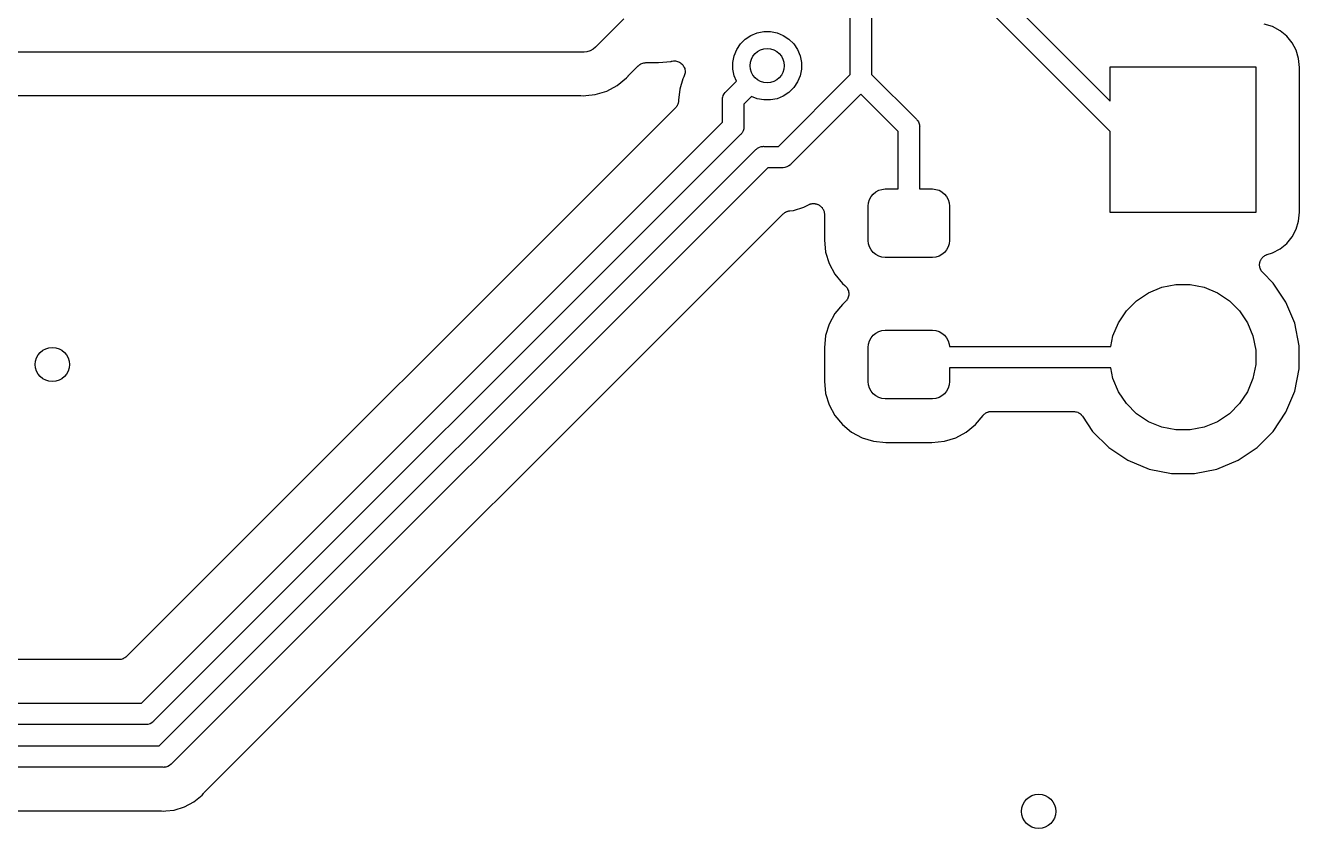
# Model space of a CAD drawing. Extents: x 103 to 213, y -152 to -90.
# Drawn here: x 164.41 to 179.29, y -142.87 to -133.49 of the extents above; entities that cross this region are included whole.
import ezdxf

# ---------------------------------------------------------------- set-up
doc = ezdxf.new("R2010")
doc.units = 0
doc.layers.add('BLACK', color=7, linetype='CONTINUOUS')

msp = doc.modelspace()

# ---------------------------------------------------------------- linework, layer by layer
at = {"layer": 'BLACK', "linetype": 'CONTINUOUS'}
for p, q in [((174.04, -134.063), (174.04, -128.15)), ((174.29, -128.15), (174.29, -134.063)), ((175.762, -133.06), (177.075, -134.373)), ((177.075, -134.727), (175.585, -133.237)), ((171.395, -133.412), (171.073, -133.734)), ((172.881, -133.606), (172.953, -133.575)), ((172.953, -133.575), (173.031, -133.56)), ((173.031, -133.56), (173.109, -133.56)), ((173.109, -133.56), (173.187, -133.575)), ((173.187, -133.575), (173.259, -133.606)), ((178.97, -133.503), (178.875, -133.474)), ((179.059, -133.551), (178.97, -133.503)), ((179.136, -133.614), (179.059, -133.551)), ((172.716, -133.771), (172.759, -133.705)), ((172.759, -133.705), (172.815, -133.649)), ((172.815, -133.649), (172.881, -133.606)), ((173.259, -133.606), (173.325, -133.649)), ((173.325, -133.649), (173.381, -133.705)), ((173.381, -133.705), (173.424, -133.771)), ((179.199, -133.691), (179.136, -133.614)), ((179.247, -133.78), (179.199, -133.691)), ((170.915, -133.8), (157.31, -133.8)), ((170.925, -133.801), (170.915, -133.8)), ((170.935, -133.8), (170.925, -133.801)), ((170.964, -133.797), (170.935, -133.8)), ((170.935, -133.8), (170.935, -133.8)), ((171.002, -133.786), (170.964, -133.797)), ((171.037, -133.767), (171.002, -133.786)), ((171.067, -133.742), (171.037, -133.767)), ((171.073, -133.734), (171.067, -133.742)), ((172.67, -133.921), (172.685, -133.843)), ((172.685, -133.843), (172.716, -133.771)), ((173.424, -133.771), (173.455, -133.843)), ((173.455, -133.843), (173.47, -133.921)), ((179.276, -133.875), (179.247, -133.78)), ((179.286, -133.981), (179.276, -133.875)), ((171.455, -134.072), (171.565, -133.961)), ((171.565, -133.961), (171.566, -133.96)), ((171.566, -133.96), (171.566, -133.96)), ((171.566, -133.96), (171.566, -133.96)), ((171.566, -133.96), (171.567, -133.96)), ((171.567, -133.96), (171.576, -133.952)), ((171.576, -133.952), (171.585, -133.945)), ((171.585, -133.945), (171.586, -133.944)), ((171.586, -133.944), (171.597, -133.939)), ((171.586, -133.944), (171.586, -133.944)), ((171.597, -133.939), (171.607, -133.933)), ((171.607, -133.933), (171.608, -133.933)), ((171.608, -133.933), (171.619, -133.929)), ((171.608, -133.933), (171.608, -133.933)), ((171.619, -133.929), (171.631, -133.926)), ((171.631, -133.926), (171.631, -133.926)), ((171.631, -133.926), (171.632, -133.926)), ((171.632, -133.926), (171.644, -133.925)), ((171.644, -133.925), (171.655, -133.924)), ((171.655, -133.924), (171.8, -133.924)), ((171.8, -133.924), (171.949, -133.909)), ((171.949, -133.909), (171.95, -133.908)), ((171.949, -133.909), (171.949, -133.909)), ((171.95, -133.908), (171.95, -133.908)), ((171.95, -133.908), (171.95, -133.908)), ((171.95, -133.908), (171.951, -133.908)), ((171.951, -133.908), (171.963, -133.906)), ((171.963, -133.906), (171.975, -133.904)), ((171.975, -133.904), (171.975, -133.904)), ((171.975, -133.904), (171.975, -133.904)), ((171.975, -133.904), (171.987, -133.904)), ((171.987, -133.904), (172, -133.904)), ((172, -133.904), (172, -133.904)), ((172, -133.904), (172, -133.904)), ((172, -133.904), (172.012, -133.907)), ((172.012, -133.907), (172.024, -133.909)), ((172.024, -133.909), (172.024, -133.909)), ((172.024, -133.909), (172.024, -133.909)), ((172.024, -133.909), (172.035, -133.914)), ((172.035, -133.914), (172.047, -133.919)), ((172.047, -133.919), (172.047, -133.919)), ((172.047, -133.919), (172.047, -133.919)), ((172.047, -133.919), (172.057, -133.926)), ((172.057, -133.926), (172.067, -133.933)), ((172.067, -133.933), (172.067, -133.933)), ((172.067, -133.933), (172.067, -133.933)), ((172.067, -133.933), (172.076, -133.941)), ((172.076, -133.941), (172.085, -133.95)), ((172.085, -133.95), (172.085, -133.95)), ((172.085, -133.95), (172.085, -133.951)), ((172.085, -133.951), (172.091, -133.961)), ((172.091, -133.961), (172.098, -133.971)), ((172.098, -133.971), (172.098, -133.971)), ((172.098, -133.971), (172.098, -133.971)), ((172.098, -133.971), (172.103, -133.982)), ((172.103, -133.982), (172.108, -133.994)), ((172.108, -133.994), (172.108, -133.994)), ((172.108, -133.994), (172.108, -133.994)), ((172.108, -133.994), (172.11, -134.006)), ((172.11, -134.006), (172.112, -134.018)), ((172.112, -134.018), (172.112, -134.018)), ((172.112, -134.018), (172.112, -134.019)), ((172.112, -134.019), (172.112, -134.031)), ((172.67, -133.999), (172.67, -133.921)), ((172.685, -134.077), (172.67, -133.999)), ((173.47, -133.999), (173.455, -134.077)), ((173.47, -133.921), (173.47, -133.999)), ((177.075, -134.373), (177.075, -133.975)), ((177.075, -133.975), (178.775, -133.975)), ((178.775, -133.975), (178.775, -135.675)), ((179.286, -135.669), (179.286, -133.981)), ((171.32, -134.192), (171.428, -134.103)), ((171.428, -134.103), (171.446, -134.081)), ((171.446, -134.081), (171.447, -134.079)), ((171.447, -134.079), (171.451, -134.076)), ((171.451, -134.076), (171.455, -134.072)), ((172.086, -134.113), (172.049, -134.233)), ((172.098, -134.09), (172.086, -134.113)), ((172.103, -134.079), (172.098, -134.09)), ((172.107, -134.068), (172.103, -134.079)), ((172.11, -134.055), (172.107, -134.067)), ((172.107, -134.067), (172.107, -134.067)), ((172.107, -134.067), (172.107, -134.068)), ((172.112, -134.043), (172.11, -134.055)), ((172.112, -134.031), (172.112, -134.043)), ((172.112, -134.043), (172.112, -134.043)), ((172.112, -134.043), (172.112, -134.043)), ((172.589, -134.264), (172.712, -134.141)), ((172.712, -134.141), (172.685, -134.077)), ((173.201, -134.902), (174.04, -134.063)), ((173.424, -134.149), (173.381, -134.215)), ((173.455, -134.077), (173.424, -134.149)), ((174.29, -134.063), (174.293, -134.066)), ((174.293, -134.066), (174.293, -134.066)), ((174.293, -134.066), (174.809, -134.582)), ((157.341, -134.308), (170.884, -134.308)), ((170.884, -134.308), (170.886, -134.308)), ((170.886, -134.308), (170.891, -134.309)), ((170.891, -134.309), (170.896, -134.309)), ((170.896, -134.309), (170.925, -134.311)), ((170.925, -134.311), (170.954, -134.309)), ((170.954, -134.309), (171.064, -134.298)), ((170.954, -134.309), (170.954, -134.309)), ((171.064, -134.298), (171.197, -134.257)), ((171.197, -134.257), (171.32, -134.192)), ((172.049, -134.233), (172.04, -134.332)), ((172.551, -134.33), (172.557, -134.309)), ((172.557, -134.309), (172.569, -134.287)), ((172.569, -134.287), (172.58, -134.273)), ((172.58, -134.273), (172.584, -134.268)), ((172.58, -134.273), (172.58, -134.273)), ((172.584, -134.268), (172.589, -134.264)), ((172.889, -134.318), (172.798, -134.409)), ((172.953, -134.345), (172.889, -134.318)), ((173.259, -134.314), (173.187, -134.345)), ((173.325, -134.271), (173.259, -134.314)), ((173.381, -134.215), (173.325, -134.271)), ((174.165, -134.292), (173.346, -135.111)), ((174.6, -134.727), (174.165, -134.292)), ((172, -134.451), (165.591, -140.86)), ((172.003, -134.447), (172, -134.451)), ((172.007, -134.443), (172.003, -134.447)), ((172.011, -134.438), (172.007, -134.443)), ((172.016, -134.432), (172.011, -134.438)), ((172.018, -134.427), (172.016, -134.432)), ((172.021, -134.423), (172.018, -134.427)), ((172.024, -134.416), (172.021, -134.423)), ((172.027, -134.41), (172.024, -134.416)), ((172.029, -134.405), (172.027, -134.41)), ((172.031, -134.4), (172.029, -134.405)), ((172.033, -134.393), (172.031, -134.4)), ((172.035, -134.387), (172.033, -134.393)), ((172.036, -134.376), (172.035, -134.381)), ((172.035, -134.381), (172.035, -134.387)), ((172.037, -134.362), (172.036, -134.369)), ((172.036, -134.369), (172.036, -134.376)), ((172.04, -134.332), (172.037, -134.36)), ((172.037, -134.36), (172.037, -134.362)), ((172.04, -134.332), (172.04, -134.332)), ((172.548, -134.357), (172.549, -134.339)), ((172.548, -134.363), (172.548, -134.357)), ((172.548, -134.621), (172.548, -134.363)), ((172.549, -134.339), (172.55, -134.332)), ((172.55, -134.332), (172.551, -134.33)), ((172.798, -134.409), (172.798, -134.667)), ((173.031, -134.36), (172.953, -134.345)), ((173.109, -134.36), (173.031, -134.36)), ((173.187, -134.345), (173.109, -134.36)), ((165.765, -141.405), (172.548, -134.621)), ((174.809, -134.582), (174.814, -134.586)), ((174.814, -134.586), (174.818, -134.591)), ((174.818, -134.591), (174.818, -134.591)), ((174.818, -134.591), (174.829, -134.605)), ((174.829, -134.605), (174.836, -134.617)), ((174.836, -134.617), (174.841, -134.627)), ((172.757, -134.766), (165.909, -141.614)), ((172.762, -134.762), (172.757, -134.766)), ((172.767, -134.756), (172.762, -134.762)), ((172.778, -134.743), (172.767, -134.756)), ((172.789, -134.721), (172.778, -134.743)), ((172.79, -134.719), (172.789, -134.721)), ((172.796, -134.698), (172.79, -134.719)), ((172.798, -134.679), (172.796, -134.698)), ((172.798, -134.667), (172.799, -134.673)), ((172.799, -134.673), (172.798, -134.679)), ((172.798, -134.679), (172.798, -134.679)), ((174.6, -135.4), (174.6, -134.727)), ((174.841, -134.627), (174.848, -134.65)), ((174.848, -134.65), (174.85, -134.669)), ((174.85, -134.669), (174.85, -134.669)), ((174.85, -134.669), (174.851, -134.675)), ((174.851, -134.675), (174.85, -134.681)), ((174.85, -134.681), (174.85, -135.4)), ((177.075, -135.675), (177.075, -134.727)), ((172.957, -134.922), (172.979, -134.911)), ((172.979, -134.911), (172.982, -134.91)), ((172.982, -134.91), (173.002, -134.904)), ((173.002, -134.904), (173.021, -134.902)), ((173.021, -134.902), (173.027, -134.901)), ((173.021, -134.902), (173.021, -134.902)), ((173.027, -134.901), (173.033, -134.902)), ((173.033, -134.902), (173.201, -134.902)), ((165.972, -141.905), (172.934, -134.943)), ((172.934, -134.943), (172.938, -134.938)), ((172.938, -134.938), (172.944, -134.933)), ((172.944, -134.933), (172.957, -134.922)), ((173.079, -135.152), (166.116, -142.114)), ((173.247, -135.152), (173.079, -135.152)), ((173.253, -135.152), (173.247, -135.152)), ((173.259, -135.152), (173.253, -135.152)), ((173.278, -135.15), (173.259, -135.152)), ((173.259, -135.152), (173.259, -135.152)), ((173.301, -135.143), (173.278, -135.15)), ((173.323, -135.131), (173.301, -135.143)), ((173.342, -135.116), (173.323, -135.131)), ((173.346, -135.111), (173.342, -135.116)), ((174.265, -135.523), (174.284, -135.489)), ((174.284, -135.489), (174.309, -135.459)), ((174.309, -135.459), (174.339, -135.434)), ((174.339, -135.434), (174.373, -135.415)), ((174.373, -135.415), (174.411, -135.404)), ((174.411, -135.404), (174.45, -135.4)), ((174.45, -135.4), (174.6, -135.4)), ((174.85, -135.4), (175, -135.4)), ((175, -135.4), (175.039, -135.404)), ((175.039, -135.404), (175.077, -135.415)), ((175.077, -135.415), (175.111, -135.434)), ((175.111, -135.434), (175.141, -135.459)), ((175.141, -135.459), (175.166, -135.489)), ((175.166, -135.489), (175.185, -135.523)), ((173.294, -135.666), (173.3, -135.663)), ((173.3, -135.663), (173.305, -135.662)), ((173.305, -135.662), (173.31, -135.66)), ((173.31, -135.66), (173.317, -135.658)), ((173.317, -135.658), (173.324, -135.656)), ((173.324, -135.656), (173.329, -135.656)), ((173.329, -135.656), (173.335, -135.655)), ((173.335, -135.655), (173.377, -135.651)), ((173.377, -135.651), (173.497, -135.614)), ((173.497, -135.614), (173.552, -135.585)), ((173.552, -135.585), (173.554, -135.584)), ((173.554, -135.584), (173.559, -135.582)), ((173.559, -135.582), (173.564, -135.579)), ((173.564, -135.579), (173.571, -135.577)), ((173.571, -135.577), (173.577, -135.575)), ((173.577, -135.575), (173.582, -135.574)), ((173.582, -135.574), (173.588, -135.572)), ((173.588, -135.572), (173.595, -135.571)), ((173.595, -135.571), (173.601, -135.57)), ((173.601, -135.57), (173.607, -135.57)), ((173.607, -135.57), (173.613, -135.57)), ((173.613, -135.57), (173.619, -135.57)), ((173.619, -135.57), (173.626, -135.571)), ((173.626, -135.571), (173.632, -135.572)), ((173.632, -135.572), (173.637, -135.572)), ((173.637, -135.572), (173.644, -135.574)), ((173.644, -135.574), (173.65, -135.576)), ((173.65, -135.576), (173.655, -135.578)), ((173.655, -135.578), (173.661, -135.58)), ((173.661, -135.58), (173.667, -135.583)), ((173.667, -135.583), (173.673, -135.585)), ((173.673, -135.585), (173.678, -135.589)), ((173.678, -135.589), (173.683, -135.592)), ((173.683, -135.592), (173.688, -135.596)), ((173.688, -135.596), (173.693, -135.599)), ((173.693, -135.599), (173.697, -135.604)), ((173.697, -135.604), (173.702, -135.607)), ((173.702, -135.607), (173.706, -135.612)), ((173.706, -135.612), (173.711, -135.617)), ((173.711, -135.617), (173.714, -135.622)), ((173.714, -135.622), (173.718, -135.627)), ((173.718, -135.627), (173.721, -135.632)), ((173.721, -135.632), (173.724, -135.638)), ((173.724, -135.638), (173.727, -135.643)), ((173.727, -135.643), (173.729, -135.648)), ((173.729, -135.648), (173.731, -135.655)), ((173.731, -135.655), (173.734, -135.661)), ((173.734, -135.661), (173.735, -135.666)), ((174.25, -135.6), (174.254, -135.561)), ((174.25, -136), (174.25, -135.6)), ((174.254, -135.561), (174.265, -135.523)), ((175.185, -135.523), (175.196, -135.561)), ((175.196, -135.561), (175.2, -135.6)), ((175.2, -135.6), (175.2, -136)), ((166.498, -142.451), (173.257, -135.691)), ((173.257, -135.691), (173.259, -135.69)), ((173.259, -135.69), (173.263, -135.687)), ((173.263, -135.687), (173.267, -135.683)), ((173.267, -135.683), (173.273, -135.679)), ((173.273, -135.679), (173.278, -135.675)), ((173.278, -135.675), (173.283, -135.672)), ((173.283, -135.672), (173.287, -135.669)), ((173.287, -135.669), (173.294, -135.666)), ((173.735, -135.666), (173.737, -135.672)), ((173.737, -135.672), (173.737, -135.679)), ((173.737, -135.679), (173.738, -135.685)), ((173.738, -135.685), (173.738, -135.691)), ((173.738, -135.691), (173.739, -135.697)), ((173.739, -135.697), (173.739, -135.994)), ((178.775, -135.675), (177.075, -135.675)), ((179.247, -135.87), (179.276, -135.775)), ((179.276, -135.775), (179.286, -135.669)), ((179.136, -136.036), (179.199, -135.959)), ((179.199, -135.959), (179.247, -135.87)), ((173.739, -135.994), (173.753, -136.139)), ((174.254, -136.039), (174.25, -136)), ((174.265, -136.077), (174.254, -136.039)), ((174.284, -136.111), (174.265, -136.077)), ((175.185, -136.077), (175.166, -136.111)), ((175.196, -136.039), (175.185, -136.077)), ((175.2, -136), (175.196, -136.039)), ((178.97, -136.147), (179.059, -136.099)), ((179.059, -136.099), (179.136, -136.036)), ((173.753, -136.139), (173.794, -136.272)), ((174.309, -136.141), (174.284, -136.111)), ((174.339, -136.166), (174.309, -136.141)), ((174.373, -136.185), (174.339, -136.166)), ((174.411, -136.196), (174.373, -136.185)), ((174.45, -136.2), (174.411, -136.196)), ((175, -136.2), (174.45, -136.2)), ((175.039, -136.196), (175, -136.2)), ((175.077, -136.185), (175.039, -136.196)), ((175.111, -136.166), (175.077, -136.185)), ((175.141, -136.141), (175.111, -136.166)), ((175.166, -136.111), (175.141, -136.141)), ((178.822, -136.261), (178.824, -136.255)), ((178.824, -136.255), (178.825, -136.249)), ((178.825, -136.249), (178.828, -136.243)), ((178.828, -136.243), (178.83, -136.237)), ((178.83, -136.237), (178.833, -136.232)), ((178.833, -136.232), (178.835, -136.226)), ((178.835, -136.226), (178.838, -136.221)), ((178.838, -136.221), (178.842, -136.215)), ((178.842, -136.215), (178.845, -136.211)), ((178.845, -136.211), (178.849, -136.206)), ((178.849, -136.206), (178.853, -136.201)), ((178.853, -136.201), (178.857, -136.196)), ((178.857, -136.196), (178.862, -136.192)), ((178.862, -136.192), (178.866, -136.188)), ((178.866, -136.188), (178.872, -136.185)), ((178.872, -136.185), (178.877, -136.18)), ((178.877, -136.18), (178.882, -136.178)), ((178.882, -136.178), (178.887, -136.174)), ((178.887, -136.174), (178.893, -136.172)), ((178.893, -136.172), (178.899, -136.169)), ((178.899, -136.169), (178.904, -136.167)), ((178.904, -136.167), (178.91, -136.165)), ((178.91, -136.165), (178.97, -136.147)), ((173.794, -136.272), (173.859, -136.395)), ((173.859, -136.395), (173.948, -136.502)), ((178.82, -136.273), (178.822, -136.267)), ((178.82, -136.279), (178.82, -136.273)), ((178.82, -136.285), (178.82, -136.279)), ((178.82, -136.292), (178.82, -136.285)), ((178.82, -136.298), (178.82, -136.292)), ((178.821, -136.304), (178.82, -136.298)), ((178.822, -136.31), (178.821, -136.304)), ((178.822, -136.267), (178.822, -136.261)), ((178.824, -136.316), (178.822, -136.31)), ((178.825, -136.323), (178.824, -136.316)), ((178.827, -136.328), (178.825, -136.323)), ((178.829, -136.334), (178.827, -136.328)), ((178.832, -136.339), (178.829, -136.334)), ((178.834, -136.345), (178.832, -136.339)), ((178.837, -136.35), (178.834, -136.345)), ((178.84, -136.356), (178.837, -136.35)), ((178.844, -136.361), (178.84, -136.356)), ((178.848, -136.366), (178.844, -136.361)), ((178.852, -136.37), (178.848, -136.366)), ((178.856, -136.375), (178.852, -136.37)), ((178.857, -136.376), (178.856, -136.375)), ((178.98, -136.499), (178.857, -136.376)), ((173.948, -136.502), (173.977, -136.527)), ((173.977, -136.527), (173.978, -136.527)), ((173.978, -136.527), (173.978, -136.527)), ((173.978, -136.527), (173.978, -136.527)), ((173.978, -136.527), (173.979, -136.528)), ((173.979, -136.528), (173.987, -136.537)), ((173.987, -136.537), (173.996, -136.545)), ((173.996, -136.545), (173.996, -136.545)), ((173.996, -136.545), (173.996, -136.546)), ((173.996, -136.546), (174.003, -136.556)), ((174.003, -136.556), (174.009, -136.566)), ((177.522, -136.612), (177.677, -136.548)), ((177.677, -136.548), (177.841, -136.515)), ((177.841, -136.515), (178.009, -136.515)), ((178.009, -136.515), (178.173, -136.548)), ((178.173, -136.548), (178.328, -136.612)), ((179.128, -136.722), (178.98, -136.499)), ((174.002, -136.696), (173.995, -136.706)), ((174.008, -136.686), (174.002, -136.696)), ((174.009, -136.685), (174.008, -136.686)), ((174.009, -136.566), (174.009, -136.566)), ((174.009, -136.566), (174.01, -136.567)), ((174.013, -136.674), (174.009, -136.685)), ((174.009, -136.685), (174.009, -136.685)), ((174.01, -136.567), (174.014, -136.578)), ((174.018, -136.663), (174.013, -136.674)), ((174.014, -136.578), (174.019, -136.589)), ((174.021, -136.65), (174.018, -136.662)), ((174.018, -136.662), (174.018, -136.663)), ((174.018, -136.663), (174.018, -136.663)), ((174.019, -136.589), (174.019, -136.589)), ((174.019, -136.589), (174.019, -136.59)), ((174.019, -136.59), (174.021, -136.601)), ((174.021, -136.601), (174.023, -136.613)), ((174.023, -136.639), (174.021, -136.65)), ((174.023, -136.613), (174.023, -136.613)), ((174.023, -136.613), (174.023, -136.614)), ((174.023, -136.614), (174.023, -136.626)), ((174.023, -136.626), (174.023, -136.638)), ((174.023, -136.638), (174.023, -136.638)), ((174.023, -136.638), (174.023, -136.639)), ((177.265, -136.823), (177.383, -136.705)), ((177.383, -136.705), (177.522, -136.612)), ((178.328, -136.612), (178.467, -136.705)), ((178.467, -136.705), (178.585, -136.823)), ((173.948, -136.748), (173.859, -136.855)), ((173.977, -136.723), (173.948, -136.748)), ((173.986, -136.715), (173.977, -136.723)), ((173.994, -136.706), (173.986, -136.715)), ((173.995, -136.706), (173.994, -136.706)), ((173.995, -136.706), (173.995, -136.706)), ((177.172, -136.962), (177.265, -136.823)), ((178.585, -136.823), (178.678, -136.962)), ((179.231, -136.969), (179.128, -136.722)), ((173.794, -136.978), (173.753, -137.111)), ((173.859, -136.855), (173.794, -136.978)), ((177.108, -137.117), (177.172, -136.962)), ((178.678, -136.962), (178.742, -137.117)), ((179.283, -137.231), (179.231, -136.969)), ((173.753, -137.111), (173.739, -137.256)), ((174.265, -137.173), (174.284, -137.139)), ((174.284, -137.139), (174.309, -137.109)), ((174.309, -137.109), (174.339, -137.084)), ((174.339, -137.084), (174.373, -137.065)), ((174.373, -137.065), (174.411, -137.054)), ((174.411, -137.054), (174.45, -137.05)), ((174.45, -137.05), (175, -137.05)), ((175, -137.05), (175.039, -137.054)), ((175.039, -137.054), (175.077, -137.065)), ((175.077, -137.065), (175.111, -137.084)), ((175.111, -137.084), (175.141, -137.109)), ((175.141, -137.109), (175.166, -137.139)), ((175.166, -137.139), (175.185, -137.173)), ((177.083, -137.24), (177.108, -137.117)), ((178.742, -137.117), (178.775, -137.281)), ((173.739, -137.256), (173.739, -137.644)), ((174.25, -137.25), (174.254, -137.211)), ((174.25, -137.65), (174.25, -137.25)), ((174.254, -137.211), (174.265, -137.173)), ((175.185, -137.173), (175.196, -137.211)), ((175.196, -137.211), (175.199, -137.24)), ((175.199, -137.24), (177.083, -137.24)), ((178.775, -137.281), (178.775, -137.449)), ((179.283, -137.499), (179.283, -137.231)), ((178.775, -137.449), (178.742, -137.613)), ((177.083, -137.49), (175.2, -137.49)), ((175.2, -137.49), (175.2, -137.65)), ((177.108, -137.613), (177.083, -137.49)), ((179.231, -137.761), (179.283, -137.499)), ((173.739, -137.644), (173.753, -137.789)), ((174.254, -137.689), (174.25, -137.65)), ((174.265, -137.727), (174.254, -137.689)), ((174.284, -137.761), (174.265, -137.727)), ((175.185, -137.727), (175.166, -137.761)), ((175.196, -137.689), (175.185, -137.727)), ((175.2, -137.65), (175.196, -137.689)), ((177.172, -137.768), (177.108, -137.613)), ((178.742, -137.613), (178.678, -137.768)), ((173.753, -137.789), (173.794, -137.922)), ((174.309, -137.791), (174.284, -137.761)), ((174.339, -137.816), (174.309, -137.791)), ((174.373, -137.835), (174.339, -137.816)), ((174.411, -137.846), (174.373, -137.835)), ((174.45, -137.85), (174.411, -137.846)), ((175, -137.85), (174.45, -137.85)), ((175.039, -137.846), (175, -137.85)), ((175.077, -137.835), (175.039, -137.846)), ((175.111, -137.816), (175.077, -137.835)), ((175.141, -137.791), (175.111, -137.816)), ((175.166, -137.761), (175.141, -137.791)), ((177.265, -137.907), (177.172, -137.768)), ((178.678, -137.768), (178.585, -137.907)), ((179.128, -138.008), (179.231, -137.761)), ((173.794, -137.922), (173.859, -138.045)), ((175.502, -138.152), (175.591, -138.044)), ((175.591, -138.044), (175.592, -138.043)), ((175.592, -138.043), (175.596, -138.039)), ((175.596, -138.039), (175.6, -138.035)), ((175.6, -138.035), (175.605, -138.031)), ((175.605, -138.031), (175.61, -138.026)), ((175.61, -138.026), (175.615, -138.023)), ((175.615, -138.023), (175.619, -138.019)), ((175.619, -138.019), (175.625, -138.016)), ((175.625, -138.016), (175.631, -138.012)), ((175.631, -138.012), (175.636, -138.01)), ((175.636, -138.01), (175.641, -138.008)), ((175.641, -138.008), (175.647, -138.006)), ((175.647, -138.006), (175.654, -138.003)), ((175.654, -138.003), (175.659, -138.002)), ((175.659, -138.002), (175.664, -138)), ((175.664, -138), (175.671, -138)), ((175.671, -138), (175.678, -137.998)), ((175.678, -137.998), (175.684, -137.999)), ((175.684, -137.999), (175.689, -137.998)), ((175.689, -137.998), (176.647, -137.998)), ((176.647, -137.998), (176.647, -137.998)), ((176.647, -137.998), (176.647, -137.998)), ((176.647, -137.998), (176.647, -137.998)), ((176.647, -137.998), (176.649, -137.998)), ((176.649, -137.998), (176.66, -137.999)), ((176.66, -137.999), (176.672, -138.001)), ((176.672, -138.001), (176.673, -138.001)), ((176.673, -138.001), (176.673, -138.001)), ((176.673, -138.001), (176.684, -138.004)), ((176.684, -138.004), (176.696, -138.008)), ((176.696, -138.008), (176.696, -138.008)), ((176.696, -138.008), (176.697, -138.008)), ((176.697, -138.008), (176.707, -138.014)), ((176.707, -138.014), (176.718, -138.02)), ((176.718, -138.02), (176.718, -138.02)), ((176.718, -138.02), (176.719, -138.02)), ((176.719, -138.02), (176.728, -138.028)), ((176.728, -138.028), (176.737, -138.035)), ((176.737, -138.035), (176.737, -138.036)), ((176.737, -138.036), (176.738, -138.036)), ((176.738, -138.036), (176.745, -138.045)), ((177.383, -138.025), (177.265, -137.907)), ((177.522, -138.118), (177.383, -138.025)), ((178.467, -138.025), (178.328, -138.118)), ((178.585, -137.907), (178.467, -138.025)), ((178.98, -138.231), (179.128, -138.008)), ((173.859, -138.045), (173.948, -138.152)), ((173.948, -138.152), (174.055, -138.241)), ((175.395, -138.241), (175.502, -138.152)), ((176.745, -138.045), (176.752, -138.054)), ((176.752, -138.054), (176.87, -138.231)), ((177.677, -138.182), (177.522, -138.118)), ((177.841, -138.215), (177.677, -138.182)), ((178.173, -138.182), (178.009, -138.215)), ((178.328, -138.118), (178.173, -138.182)), ((174.055, -138.241), (174.178, -138.306)), ((174.178, -138.306), (174.311, -138.347)), ((175.139, -138.347), (175.272, -138.306)), ((175.272, -138.306), (175.395, -138.241)), ((176.87, -138.231), (177.059, -138.42)), ((178.009, -138.215), (177.841, -138.215)), ((178.791, -138.42), (178.98, -138.231)), ((174.311, -138.347), (174.456, -138.361)), ((174.456, -138.361), (174.994, -138.361)), ((174.994, -138.361), (175.139, -138.347)), ((177.059, -138.42), (177.282, -138.568)), ((178.568, -138.568), (178.791, -138.42)), ((177.282, -138.568), (177.529, -138.671)), ((178.321, -138.671), (178.568, -138.568)), ((177.529, -138.671), (177.791, -138.723)), ((177.791, -138.723), (178.059, -138.723)), ((178.059, -138.723), (178.321, -138.671)), ((165.581, -140.868), (165.572, -140.876)), ((165.59, -140.861), (165.581, -140.868)), ((165.591, -140.86), (165.59, -140.861)), ((165.591, -140.86), (165.591, -140.86)), ((165.591, -140.86), (165.591, -140.86)), ((165.591, -140.86), (165.591, -140.86)), ((165.502, -140.897), (140.025, -140.897)), ((165.513, -140.896), (165.502, -140.897)), ((165.525, -140.895), (165.513, -140.896)), ((165.526, -140.895), (165.525, -140.895)), ((165.538, -140.891), (165.526, -140.895)), ((165.526, -140.895), (165.526, -140.895)), ((165.549, -140.888), (165.538, -140.891)), ((165.55, -140.887), (165.549, -140.888)), ((165.549, -140.888), (165.549, -140.888)), ((165.56, -140.882), (165.55, -140.887)), ((165.571, -140.877), (165.56, -140.882)), ((165.572, -140.876), (165.571, -140.876)), ((165.571, -140.876), (165.571, -140.877)), ((139.762, -141.405), (165.765, -141.405)), ((165.909, -141.614), (165.905, -141.619)), ((165.81, -141.655), (139.716, -141.655)), ((165.816, -141.656), (165.81, -141.655)), ((165.823, -141.655), (165.816, -141.656)), ((165.841, -141.653), (165.823, -141.655)), ((165.823, -141.655), (165.823, -141.655)), ((165.865, -141.646), (165.841, -141.653)), ((165.886, -141.634), (165.865, -141.646)), ((165.905, -141.619), (165.886, -141.634)), ((139.716, -141.905), (165.972, -141.905)), ((166.017, -142.155), (139.762, -142.155)), ((166.024, -142.156), (166.017, -142.155)), ((166.03, -142.155), (166.024, -142.156)), ((166.048, -142.153), (166.03, -142.155)), ((166.03, -142.155), (166.03, -142.155)), ((166.072, -142.146), (166.048, -142.153)), ((166.093, -142.134), (166.072, -142.146)), ((166.112, -142.119), (166.093, -142.134)), ((166.116, -142.114), (166.112, -142.119)), ((166.377, -142.559), (166.473, -142.48)), ((166.473, -142.48), (166.489, -142.46)), ((166.489, -142.46), (166.49, -142.459)), ((166.49, -142.459), (166.494, -142.455)), ((166.494, -142.455), (166.498, -142.451)), ((166.049, -142.664), (166.148, -142.654)), ((166.148, -142.654), (166.267, -142.618)), ((166.267, -142.618), (166.377, -142.559)), ((140.025, -142.663), (165.986, -142.663)), ((165.986, -142.663), (165.988, -142.663)), ((165.988, -142.663), (165.993, -142.664)), ((165.993, -142.664), (165.999, -142.664)), ((165.999, -142.664), (166.024, -142.666)), ((166.024, -142.666), (166.048, -142.664)), ((166.048, -142.664), (166.049, -142.664))]:
    msp.add_line(p, q, dxfattribs=at)
at = {"layer": 'BLACK'}
for centre in [(173.07, -133.96), (164.725, -137.45), (176.24, -142.67)]:
    msp.add_circle(centre, 0.2, dxfattribs=at)

doc.saveas('drawing.dxf')
